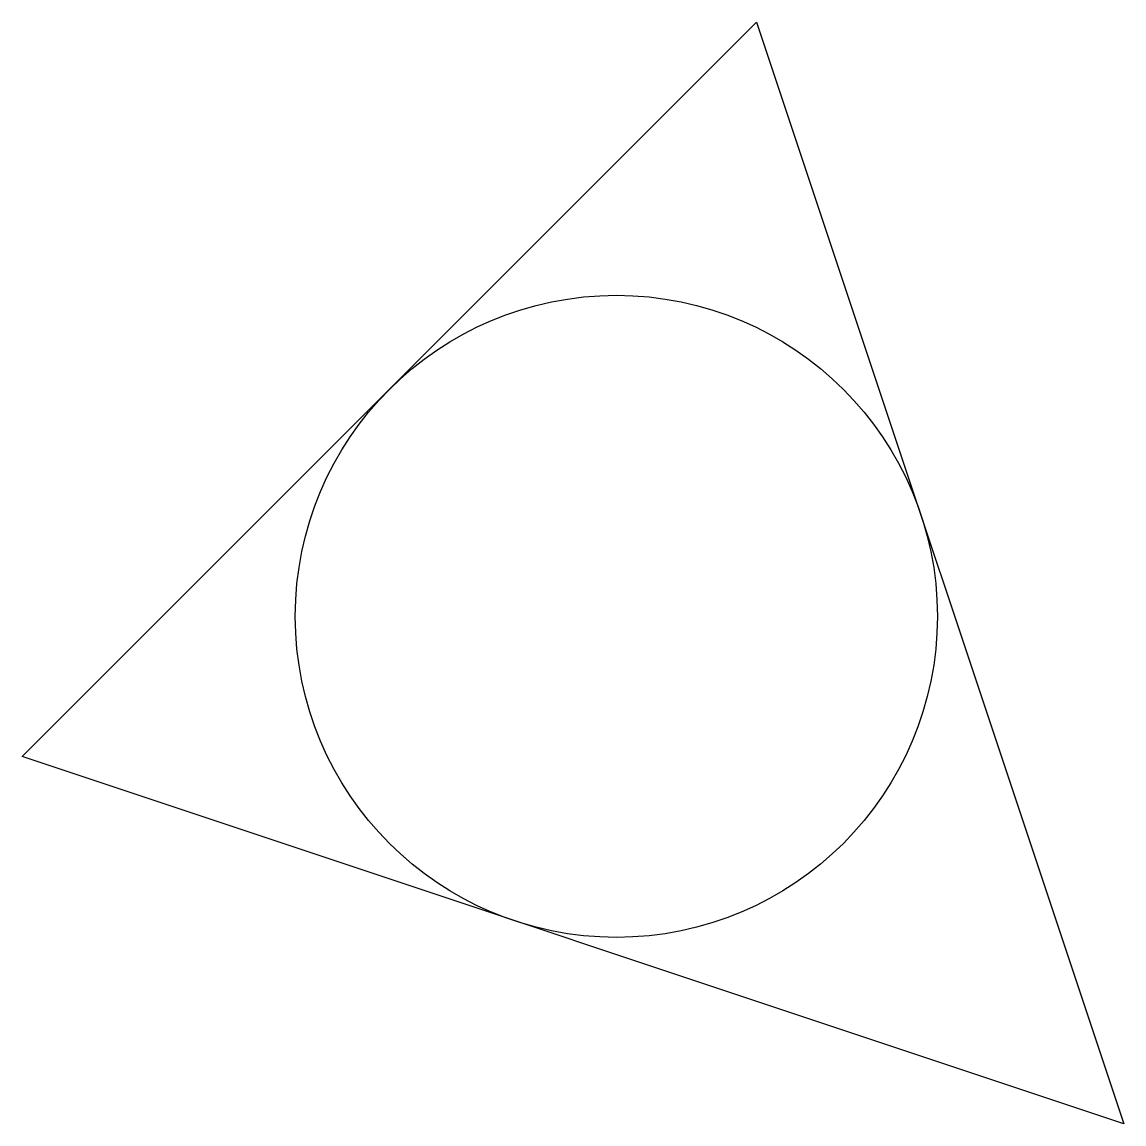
# Model space of a CAD drawing. Extents: x 10 to 40, y 0 to 30.
import ezdxf

# ---------------------------------------------------------------- set-up
doc = ezdxf.new("R2010")
doc.units = 0
doc.layers.get('0').update_dxf_attribs({"lineweight": 25, "true_color": 0xffffff})

msp = doc.modelspace()

# ---------------------------------------------------------------- linework, layer by layer
for p, q in [((10, 10), (30, 30)), ((30, 30), (40, 0)), ((40, 0), (10, 10))]:
    msp.add_line(p, q)
msp.add_circle((26.18, 13.82), 8.74)

doc.saveas('drawing.dxf')
